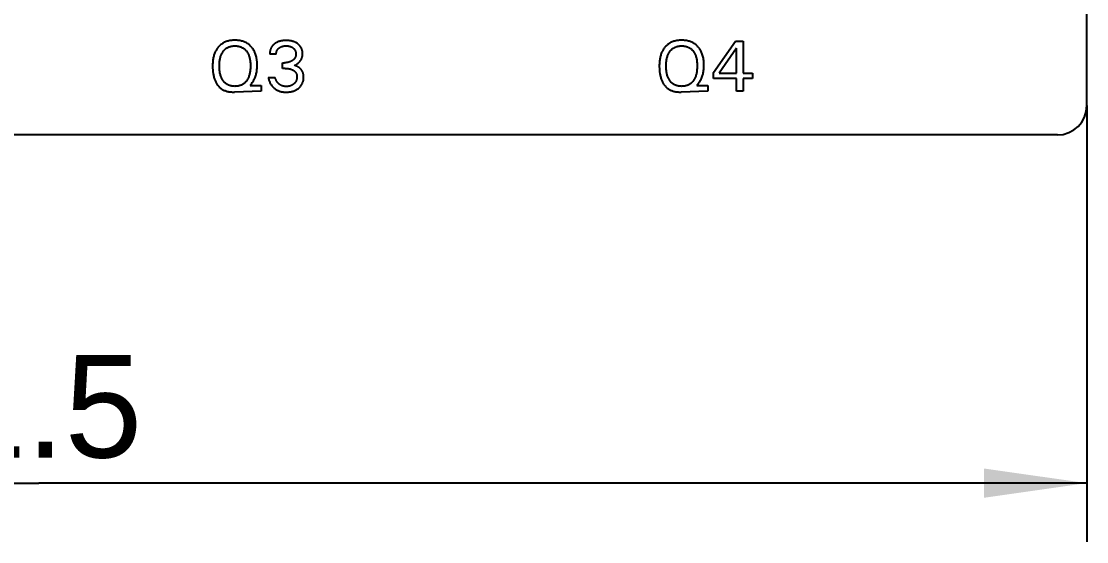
# Model space of a CAD drawing. Extents: x 0 to 420, y 0 to 297.
# Drawn here: x 168.22 to 204.56, y 144.58 to 162.35 of the extents above; entities that cross this region are included whole.
import ezdxf
from ezdxf.enums import TextEntityAlignment as Align

# ---------------------------------------------------------------- set-up
doc = ezdxf.new("R2010")
doc.units = 0
doc.header["$LTSCALE"] = 23.1
doc.layers.add('10000_FRONT', color=7, linetype='CONTINUOUS')
doc.layers.add('10100_DIM_FRONT', color=7, linetype='CONTINUOUS')
doc.dimstyles.get("Standard").update_dxf_attribs({"dimtxt": 2.5, "dimasz": 2.5, "dimexe": 1.25, "dimexo": 0.625, "dimtad": 1, "dimcen": 2.5, "dimazin": 3, "dimtfac": 1, "dimtmove": 0, "dimatfit": 3})

# ---------------------------------------------------------------- blocks, each defined once
blk = doc.blocks.new('*D1')
at = {"layer": '10100_DIM_FRONT', "color": 7, "linetype": 'CONTINUOUS'}
for p, q in [((133.06, 159.468), (133.06, 144.578)), ((204.56, 159.468), (204.56, 144.578)), ((133.06, 146.578), (168.81, 146.578)), ((204.56, 146.578), (168.81, 146.578))]:
    blk.add_line(p, q, dxfattribs=at)
for points in [[(136.56, 147.078), (133.06, 146.578), (136.56, 146.078)], [(201.06, 146.078), (204.56, 146.578), (201.06, 147.078)]]:
    blk.add_solid(points, dxfattribs=at)
blk.add_text('71.5', height=3.5, dxfattribs=at).set_placement((163.089, 147.453), (172.339, 147.453), align=Align.FIT)

msp = doc.modelspace()

# ---------------------------------------------------------------- linework, layer by layer
at = {"layer": '10000_FRONT', "color": 7, "linetype": 'CONTINUOUS'}
for p, q in [((204.56, 159.468), (204.56, 247.468)), ((174.872, 161.379), (174.858, 161.355)), ((174.888, 161.403), (174.872, 161.379)), ((174.904, 161.427), (174.888, 161.403)), ((174.921, 161.449), (174.904, 161.427)), ((174.94, 161.472), (174.921, 161.449)), ((174.96, 161.494), (174.94, 161.472)), ((174.981, 161.515), (174.96, 161.494)), ((175.003, 161.536), (174.981, 161.515)), ((175.025, 161.555), (175.003, 161.536)), ((175.049, 161.573), (175.025, 161.555)), ((175.074, 161.59), (175.049, 161.573)), ((175.1, 161.606), (175.074, 161.59)), ((175.126, 161.62), (175.1, 161.606)), ((175.153, 161.633), (175.126, 161.62)), ((175.135, 161.361), (175.149, 161.375)), ((175.149, 161.375), (175.163, 161.389)), ((175.181, 161.645), (175.153, 161.633)), ((175.163, 161.389), (175.178, 161.403)), ((175.178, 161.403), (175.194, 161.415)), ((175.209, 161.656), (175.181, 161.645)), ((175.194, 161.415), (175.209, 161.427)), ((175.238, 161.666), (175.209, 161.656)), ((175.209, 161.427), (175.226, 161.437)), ((175.226, 161.437), (175.242, 161.447)), ((175.267, 161.674), (175.238, 161.666)), ((175.242, 161.447), (175.26, 161.457)), ((175.26, 161.457), (175.277, 161.465)), ((175.3, 161.682), (175.267, 161.674)), ((175.277, 161.465), (175.295, 161.473)), ((175.295, 161.473), (175.313, 161.48)), ((175.333, 161.688), (175.3, 161.682)), ((175.313, 161.48), (175.332, 161.486)), ((175.332, 161.486), (175.352, 161.492)), ((175.367, 161.694), (175.333, 161.688)), ((175.352, 161.492), (175.373, 161.497)), ((175.4, 161.697), (175.367, 161.694)), ((175.373, 161.497), (175.394, 161.501)), ((175.394, 161.501), (175.416, 161.504)), ((175.434, 161.7), (175.4, 161.697)), ((175.416, 161.504), (175.437, 161.506)), ((175.468, 161.702), (175.434, 161.7)), ((175.437, 161.506), (175.459, 161.508)), ((175.459, 161.508), (175.48, 161.509)), ((175.502, 161.702), (175.468, 161.702)), ((175.48, 161.509), (175.502, 161.509)), ((175.535, 161.702), (175.502, 161.702)), ((175.502, 161.509), (175.523, 161.509)), ((175.523, 161.509), (175.545, 161.508)), ((175.568, 161.7), (175.535, 161.702)), ((175.545, 161.508), (175.566, 161.506)), ((175.566, 161.506), (175.588, 161.504)), ((175.602, 161.698), (175.568, 161.7)), ((175.588, 161.504), (175.609, 161.501)), ((175.635, 161.694), (175.602, 161.698)), ((175.609, 161.501), (175.63, 161.497)), ((175.63, 161.497), (175.651, 161.492)), ((175.668, 161.689), (175.635, 161.694)), ((175.651, 161.492), (175.672, 161.486)), ((175.701, 161.683), (175.668, 161.689)), ((175.672, 161.486), (175.691, 161.48)), ((175.691, 161.48), (175.709, 161.473)), ((175.733, 161.675), (175.701, 161.683)), ((175.709, 161.473), (175.727, 161.465)), ((175.727, 161.465), (175.744, 161.457)), ((175.762, 161.667), (175.733, 161.675)), ((175.744, 161.457), (175.762, 161.447)), ((175.791, 161.657), (175.762, 161.667)), ((175.762, 161.447), (175.778, 161.437)), ((175.778, 161.437), (175.795, 161.427)), ((175.819, 161.647), (175.791, 161.657)), ((175.795, 161.427), (175.811, 161.415)), ((175.811, 161.415), (175.826, 161.403)), ((175.846, 161.635), (175.819, 161.647)), ((175.826, 161.403), (175.841, 161.389)), ((175.841, 161.389), (175.855, 161.375)), ((175.874, 161.622), (175.846, 161.635)), ((175.855, 161.375), (175.869, 161.361)), ((175.9, 161.608), (175.874, 161.622)), ((175.926, 161.593), (175.9, 161.608)), ((175.95, 161.577), (175.926, 161.593)), ((175.974, 161.559), (175.95, 161.577)), ((175.997, 161.54), (175.974, 161.559)), ((176.018, 161.521), (175.997, 161.54)), ((176.039, 161.5), (176.018, 161.521)), ((176.06, 161.479), (176.039, 161.5)), ((176.079, 161.456), (176.06, 161.479)), ((176.099, 161.43), (176.079, 161.456)), ((176.118, 161.403), (176.099, 161.43)), ((176.136, 161.376), (176.118, 161.403)), ((176.152, 161.347), (176.136, 161.376)), ((176.708, 161.369), (176.705, 161.358)), ((176.712, 161.38), (176.708, 161.369)), ((176.715, 161.39), (176.712, 161.38)), ((176.719, 161.401), (176.715, 161.39)), ((176.723, 161.411), (176.719, 161.401)), ((176.727, 161.421), (176.723, 161.411)), ((176.732, 161.431), (176.727, 161.421)), ((176.737, 161.441), (176.732, 161.431)), ((176.742, 161.451), (176.737, 161.441)), ((176.747, 161.46), (176.742, 161.451)), ((176.753, 161.47), (176.747, 161.46)), ((176.759, 161.479), (176.753, 161.47)), ((176.765, 161.488), (176.759, 161.479)), ((176.772, 161.497), (176.765, 161.488)), ((176.778, 161.506), (176.772, 161.497)), ((176.786, 161.515), (176.778, 161.506)), ((176.793, 161.523), (176.786, 161.515)), ((176.801, 161.531), (176.793, 161.523)), ((176.808, 161.539), (176.801, 161.531)), ((176.816, 161.547), (176.808, 161.539)), ((176.825, 161.555), (176.816, 161.547)), ((176.833, 161.562), (176.825, 161.555)), ((176.842, 161.569), (176.833, 161.562)), ((176.85, 161.576), (176.842, 161.569)), ((176.859, 161.583), (176.85, 161.576)), ((176.87, 161.591), (176.859, 161.583)), ((176.881, 161.598), (176.87, 161.591)), ((176.892, 161.605), (176.881, 161.598)), ((176.903, 161.612), (176.892, 161.605)), ((176.915, 161.618), (176.903, 161.612)), ((176.926, 161.625), (176.915, 161.618)), ((176.938, 161.63), (176.926, 161.625)), ((176.95, 161.636), (176.938, 161.63)), ((176.944, 161.363), (176.95, 161.373)), ((176.969, 161.644), (176.95, 161.636)), ((176.95, 161.373), (176.956, 161.383)), ((176.956, 161.383), (176.962, 161.391)), ((176.962, 161.391), (176.969, 161.399)), ((176.99, 161.653), (176.969, 161.644)), ((176.969, 161.399), (176.975, 161.406)), ((176.975, 161.406), (176.983, 161.414)), ((176.983, 161.414), (176.99, 161.421)), ((177.012, 161.66), (176.99, 161.653)), ((176.99, 161.421), (176.998, 161.428)), ((176.998, 161.428), (177.006, 161.434)), ((177.006, 161.434), (177.014, 161.441)), ((177.033, 161.666), (177.012, 161.66)), ((177.014, 161.441), (177.024, 161.448)), ((177.024, 161.448), (177.035, 161.455)), ((177.055, 161.672), (177.033, 161.666)), ((177.035, 161.455), (177.046, 161.462)), ((177.046, 161.462), (177.057, 161.468)), ((177.077, 161.677), (177.055, 161.672)), ((177.057, 161.468), (177.069, 161.474)), ((177.069, 161.474), (177.081, 161.48)), ((177.099, 161.681), (177.077, 161.677)), ((177.081, 161.48), (177.093, 161.485)), ((177.093, 161.485), (177.106, 161.489)), ((177.124, 161.685), (177.099, 161.681)), ((177.106, 161.489), (177.119, 161.493)), ((177.119, 161.493), (177.132, 161.497)), ((177.149, 161.688), (177.124, 161.685)), ((177.132, 161.497), (177.145, 161.5)), ((177.145, 161.5), (177.159, 161.503)), ((177.174, 161.691), (177.149, 161.688)), ((177.159, 161.503), (177.173, 161.505)), ((177.173, 161.505), (177.188, 161.507)), ((177.199, 161.692), (177.174, 161.691)), ((177.188, 161.507), (177.203, 161.509)), ((177.225, 161.693), (177.199, 161.692)), ((177.203, 161.509), (177.218, 161.51)), ((177.218, 161.51), (177.233, 161.51)), ((177.25, 161.694), (177.225, 161.693)), ((177.233, 161.51), (177.247, 161.511)), ((177.247, 161.511), (177.263, 161.51)), ((177.274, 161.693), (177.25, 161.694)), ((177.263, 161.51), (177.278, 161.51)), ((177.298, 161.692), (177.274, 161.693)), ((177.278, 161.51), (177.293, 161.509)), ((177.293, 161.509), (177.308, 161.507)), ((177.323, 161.691), (177.298, 161.692)), ((177.308, 161.507), (177.323, 161.505)), ((177.347, 161.689), (177.323, 161.691)), ((177.323, 161.505), (177.338, 161.503)), ((177.338, 161.503), (177.351, 161.5)), ((177.371, 161.686), (177.347, 161.689)), ((177.351, 161.5), (177.365, 161.497)), ((177.365, 161.497), (177.378, 161.493)), ((177.395, 161.682), (177.371, 161.686)), ((177.378, 161.493), (177.391, 161.489)), ((177.391, 161.489), (177.404, 161.485)), ((177.417, 161.678), (177.395, 161.682)), ((177.404, 161.485), (177.417, 161.48)), ((177.439, 161.673), (177.417, 161.678)), ((177.417, 161.48), (177.428, 161.474)), ((177.428, 161.474), (177.44, 161.468)), ((177.46, 161.668), (177.439, 161.673)), ((177.44, 161.468), (177.451, 161.462)), ((177.451, 161.462), (177.462, 161.455)), ((177.482, 161.661), (177.46, 161.668)), ((177.462, 161.455), (177.473, 161.448)), ((177.473, 161.448), (177.484, 161.441)), ((177.503, 161.654), (177.482, 161.661)), ((177.484, 161.441), (177.491, 161.434)), ((177.491, 161.434), (177.499, 161.428)), ((177.499, 161.428), (177.507, 161.421)), ((177.523, 161.647), (177.503, 161.654)), ((177.507, 161.421), (177.514, 161.414)), ((177.514, 161.414), (177.521, 161.407)), ((177.521, 161.407), (177.527, 161.399)), ((177.543, 161.639), (177.523, 161.647)), ((177.527, 161.399), (177.534, 161.391)), ((177.534, 161.391), (177.54, 161.383)), ((177.54, 161.383), (177.545, 161.375)), ((177.562, 161.63), (177.543, 161.639)), ((177.545, 161.375), (177.55, 161.366)), ((177.58, 161.62), (177.562, 161.63)), ((177.599, 161.61), (177.58, 161.62)), ((177.617, 161.599), (177.599, 161.61)), ((177.634, 161.588), (177.617, 161.599)), ((177.648, 161.578), (177.634, 161.588)), ((177.661, 161.567), (177.648, 161.578)), ((177.674, 161.557), (177.661, 161.567)), ((177.687, 161.545), (177.674, 161.557)), ((177.699, 161.533), (177.687, 161.545)), ((177.711, 161.521), (177.699, 161.533)), ((177.722, 161.508), (177.711, 161.521)), ((177.732, 161.495), (177.722, 161.508)), ((177.743, 161.48), (177.732, 161.495)), ((177.753, 161.465), (177.743, 161.48)), ((177.763, 161.449), (177.753, 161.465)), ((177.771, 161.432), (177.763, 161.449)), ((177.779, 161.416), (177.771, 161.432)), ((177.786, 161.398), (177.779, 161.416)), ((177.792, 161.381), (177.786, 161.398)), ((177.796, 161.365), (177.792, 161.381)), ((190.112, 161.379), (190.098, 161.355)), ((190.128, 161.403), (190.112, 161.379)), ((190.144, 161.427), (190.128, 161.403)), ((190.161, 161.449), (190.144, 161.427)), ((190.18, 161.472), (190.161, 161.449)), ((190.2, 161.494), (190.18, 161.472)), ((190.221, 161.515), (190.2, 161.494)), ((190.243, 161.536), (190.221, 161.515)), ((190.265, 161.555), (190.243, 161.536)), ((190.289, 161.573), (190.265, 161.555)), ((190.314, 161.59), (190.289, 161.573)), ((190.34, 161.606), (190.314, 161.59)), ((190.366, 161.62), (190.34, 161.606)), ((190.393, 161.633), (190.366, 161.62)), ((190.375, 161.361), (190.389, 161.375)), ((190.389, 161.375), (190.403, 161.389)), ((190.421, 161.645), (190.393, 161.633)), ((190.403, 161.389), (190.418, 161.403)), ((190.418, 161.403), (190.434, 161.415)), ((190.449, 161.656), (190.421, 161.645)), ((190.434, 161.415), (190.449, 161.427)), ((190.478, 161.666), (190.449, 161.656)), ((190.449, 161.427), (190.466, 161.437)), ((190.466, 161.437), (190.482, 161.447)), ((190.507, 161.674), (190.478, 161.666)), ((190.482, 161.447), (190.5, 161.457)), ((190.5, 161.457), (190.517, 161.465)), ((190.54, 161.682), (190.507, 161.674)), ((190.517, 161.465), (190.535, 161.473)), ((190.535, 161.473), (190.553, 161.48)), ((190.573, 161.688), (190.54, 161.682)), ((190.553, 161.48), (190.572, 161.486)), ((190.572, 161.486), (190.592, 161.492)), ((190.607, 161.694), (190.573, 161.688)), ((190.592, 161.492), (190.613, 161.497)), ((190.64, 161.697), (190.607, 161.694)), ((190.613, 161.497), (190.634, 161.501)), ((190.634, 161.501), (190.656, 161.504)), ((190.674, 161.7), (190.64, 161.697)), ((190.656, 161.504), (190.677, 161.506)), ((190.708, 161.702), (190.674, 161.7)), ((190.677, 161.506), (190.699, 161.508)), ((190.699, 161.508), (190.72, 161.509)), ((190.742, 161.702), (190.708, 161.702)), ((190.72, 161.509), (190.742, 161.509)), ((190.775, 161.702), (190.742, 161.702)), ((190.742, 161.509), (190.763, 161.509)), ((190.763, 161.509), (190.785, 161.508)), ((190.808, 161.7), (190.775, 161.702)), ((190.785, 161.508), (190.806, 161.506)), ((190.806, 161.506), (190.828, 161.504)), ((190.842, 161.698), (190.808, 161.7)), ((190.828, 161.504), (190.849, 161.501)), ((190.875, 161.694), (190.842, 161.698)), ((190.849, 161.501), (190.87, 161.497)), ((190.87, 161.497), (190.891, 161.492)), ((190.908, 161.689), (190.875, 161.694)), ((190.891, 161.492), (190.912, 161.486)), ((190.941, 161.683), (190.908, 161.689)), ((190.912, 161.486), (190.931, 161.48)), ((190.931, 161.48), (190.949, 161.473)), ((190.973, 161.675), (190.941, 161.683)), ((190.949, 161.473), (190.967, 161.465)), ((190.967, 161.465), (190.984, 161.457)), ((191.002, 161.667), (190.973, 161.675)), ((190.984, 161.457), (191.002, 161.447)), ((191.031, 161.657), (191.002, 161.667)), ((191.002, 161.447), (191.018, 161.437)), ((191.018, 161.437), (191.035, 161.427)), ((191.059, 161.647), (191.031, 161.657)), ((191.035, 161.427), (191.051, 161.415)), ((191.051, 161.415), (191.066, 161.403)), ((191.086, 161.635), (191.059, 161.647)), ((191.066, 161.403), (191.081, 161.389)), ((191.081, 161.389), (191.095, 161.375)), ((191.114, 161.622), (191.086, 161.635)), ((191.095, 161.375), (191.109, 161.361)), ((191.14, 161.608), (191.114, 161.622)), ((191.166, 161.593), (191.14, 161.608)), ((191.19, 161.577), (191.166, 161.593)), ((191.214, 161.559), (191.19, 161.577)), ((191.237, 161.54), (191.214, 161.559)), ((191.258, 161.521), (191.237, 161.54)), ((191.279, 161.5), (191.258, 161.521)), ((191.3, 161.479), (191.279, 161.5)), ((191.319, 161.456), (191.3, 161.479)), ((191.339, 161.43), (191.319, 161.456)), ((191.358, 161.403), (191.339, 161.43)), ((191.376, 161.376), (191.358, 161.403)), ((191.392, 161.347), (191.376, 161.376)), ((191.825, 160.599), (192.574, 161.668)), ((192.615, 161.426), (192.024, 160.579)), ((192.574, 161.668), (192.843, 161.668)), ((192.615, 160.579), (192.615, 161.426)), ((192.843, 161.668), (192.843, 160.579)), ((174.755, 161.037), (174.75, 161.003)), ((174.76, 161.072), (174.755, 161.037)), ((174.766, 161.102), (174.76, 161.072)), ((174.773, 161.132), (174.766, 161.102)), ((174.78, 161.162), (174.773, 161.132)), ((174.789, 161.192), (174.78, 161.162)), ((174.798, 161.221), (174.789, 161.192)), ((174.809, 161.25), (174.798, 161.221)), ((174.82, 161.278), (174.809, 161.25)), ((174.832, 161.304), (174.82, 161.278)), ((174.845, 161.33), (174.832, 161.304)), ((174.858, 161.355), (174.845, 161.33)), ((174.981, 160.979), (174.985, 161.009)), ((174.985, 161.009), (174.99, 161.036)), ((174.99, 161.036), (174.995, 161.062)), ((174.995, 161.062), (175.001, 161.089)), ((175.001, 161.089), (175.007, 161.115)), ((175.007, 161.115), (175.015, 161.141)), ((175.015, 161.141), (175.024, 161.166)), ((175.024, 161.166), (175.032, 161.189)), ((175.032, 161.189), (175.041, 161.212)), ((175.041, 161.212), (175.051, 161.234)), ((175.051, 161.234), (175.062, 161.255)), ((175.062, 161.255), (175.074, 161.277)), ((175.074, 161.277), (175.087, 161.297)), ((175.087, 161.297), (175.098, 161.314)), ((175.098, 161.314), (175.11, 161.33)), ((175.11, 161.33), (175.122, 161.346)), ((175.122, 161.346), (175.135, 161.361)), ((175.869, 161.361), (175.882, 161.346)), ((175.882, 161.346), (175.894, 161.33)), ((175.894, 161.33), (175.906, 161.314)), ((175.906, 161.314), (175.917, 161.297)), ((175.917, 161.297), (175.93, 161.277)), ((175.93, 161.277), (175.942, 161.255)), ((175.942, 161.255), (175.953, 161.234)), ((175.953, 161.234), (175.963, 161.212)), ((175.963, 161.212), (175.972, 161.189)), ((175.972, 161.189), (175.981, 161.166)), ((175.981, 161.166), (175.989, 161.141)), ((175.989, 161.141), (175.997, 161.115)), ((175.997, 161.115), (176.004, 161.089)), ((176.004, 161.089), (176.01, 161.062)), ((176.01, 161.062), (176.015, 161.036)), ((176.015, 161.036), (176.019, 161.009)), ((176.019, 161.009), (176.023, 160.979)), ((176.168, 161.318), (176.152, 161.347)), ((176.182, 161.288), (176.168, 161.318)), ((176.195, 161.255), (176.182, 161.288)), ((176.208, 161.222), (176.195, 161.255)), ((176.219, 161.188), (176.208, 161.222)), ((176.228, 161.154), (176.219, 161.188)), ((176.236, 161.119), (176.228, 161.154)), ((176.244, 161.084), (176.236, 161.119)), ((176.25, 161.045), (176.244, 161.084)), ((176.256, 161.005), (176.25, 161.045)), ((176.26, 160.965), (176.256, 161.005)), ((176.69, 161.25), (176.689, 161.238)), ((176.689, 161.238), (176.69, 161.226)), ((176.691, 161.274), (176.69, 161.262)), ((176.69, 161.262), (176.69, 161.25)), ((176.91, 161.226), (176.69, 161.226)), ((176.692, 161.286), (176.691, 161.274)), ((176.693, 161.298), (176.692, 161.286)), ((176.695, 161.31), (176.693, 161.298)), ((176.697, 161.322), (176.695, 161.31)), ((176.7, 161.334), (176.697, 161.322)), ((176.702, 161.346), (176.7, 161.334)), ((176.705, 161.358), (176.702, 161.346)), ((176.91, 161.238), (176.911, 161.251)), ((176.91, 161.226), (176.91, 161.238)), ((176.911, 161.251), (176.912, 161.263)), ((176.912, 161.263), (176.913, 161.275)), ((176.913, 161.275), (176.916, 161.287)), ((176.916, 161.287), (176.918, 161.299)), ((176.918, 161.299), (176.922, 161.311)), ((176.922, 161.311), (176.925, 161.322)), ((176.925, 161.322), (176.929, 161.333)), ((176.929, 161.333), (176.934, 161.343)), ((176.934, 161.343), (176.938, 161.353)), ((176.938, 161.353), (176.944, 161.363)), ((177.464, 161.009), (177.456, 161.003)), ((177.471, 161.014), (177.464, 161.009)), ((177.479, 161.02), (177.471, 161.014)), ((177.487, 161.025), (177.479, 161.02)), ((177.494, 161.031), (177.487, 161.025)), ((177.501, 161.038), (177.494, 161.031)), ((177.508, 161.044), (177.501, 161.038)), ((177.515, 161.051), (177.508, 161.044)), ((177.521, 161.058), (177.515, 161.051)), ((177.527, 161.065), (177.521, 161.058)), ((177.533, 161.071), (177.527, 161.065)), ((177.538, 161.078), (177.533, 161.071)), ((177.543, 161.085), (177.538, 161.078)), ((177.548, 161.092), (177.543, 161.085)), ((177.552, 161.1), (177.548, 161.092)), ((177.55, 161.366), (177.555, 161.357)), ((177.556, 161.107), (177.552, 161.1)), ((177.555, 161.357), (177.56, 161.348)), ((177.56, 161.115), (177.556, 161.107)), ((177.56, 161.348), (177.564, 161.339)), ((177.564, 161.122), (177.56, 161.115)), ((177.564, 161.339), (177.567, 161.33)), ((177.567, 161.13), (177.564, 161.122)), ((177.567, 161.33), (177.571, 161.32)), ((177.57, 161.138), (177.567, 161.13)), ((177.573, 161.147), (177.57, 161.138)), ((177.571, 161.32), (177.573, 161.311)), ((177.573, 161.311), (177.577, 161.298)), ((177.576, 161.155), (177.573, 161.147)), ((177.578, 161.163), (177.576, 161.155)), ((177.577, 161.298), (177.579, 161.286)), ((177.58, 161.172), (177.578, 161.163)), ((177.579, 161.286), (177.581, 161.274)), ((177.581, 161.18), (177.58, 161.172)), ((177.581, 161.274), (177.583, 161.261)), ((177.582, 161.189), (177.581, 161.18)), ((177.583, 161.198), (177.582, 161.189)), ((177.583, 161.261), (177.584, 161.249)), ((177.584, 161.206), (177.583, 161.198)), ((177.584, 161.249), (177.585, 161.236)), ((177.585, 161.224), (177.584, 161.215)), ((177.584, 161.215), (177.584, 161.206)), ((177.585, 161.236), (177.585, 161.224)), ((177.732, 160.991), (177.742, 161.006)), ((177.742, 161.006), (177.752, 161.021)), ((177.752, 161.021), (177.76, 161.036)), ((177.76, 161.036), (177.769, 161.052)), ((177.769, 161.052), (177.776, 161.068)), ((177.776, 161.068), (177.783, 161.084)), ((177.783, 161.084), (177.789, 161.1)), ((177.789, 161.1), (177.794, 161.117)), ((177.794, 161.117), (177.799, 161.135)), ((177.8, 161.348), (177.796, 161.365)), ((177.799, 161.135), (177.803, 161.153)), ((177.804, 161.331), (177.8, 161.348)), ((177.803, 161.153), (177.806, 161.171)), ((177.807, 161.314), (177.804, 161.331)), ((177.806, 161.171), (177.808, 161.19)), ((177.809, 161.297), (177.807, 161.314)), ((177.808, 161.19), (177.81, 161.208)), ((177.81, 161.28), (177.809, 161.297)), ((177.811, 161.263), (177.81, 161.28)), ((177.81, 161.208), (177.811, 161.227)), ((177.811, 161.246), (177.811, 161.263)), ((177.811, 161.227), (177.811, 161.246)), ((189.995, 161.037), (189.99, 161.003)), ((190, 161.072), (189.995, 161.037)), ((190.006, 161.102), (190, 161.072)), ((190.013, 161.132), (190.006, 161.102)), ((190.02, 161.162), (190.013, 161.132)), ((190.029, 161.192), (190.02, 161.162)), ((190.038, 161.221), (190.029, 161.192)), ((190.049, 161.25), (190.038, 161.221)), ((190.06, 161.278), (190.049, 161.25)), ((190.072, 161.304), (190.06, 161.278)), ((190.085, 161.33), (190.072, 161.304)), ((190.098, 161.355), (190.085, 161.33)), ((190.221, 160.979), (190.225, 161.009)), ((190.225, 161.009), (190.23, 161.036)), ((190.23, 161.036), (190.235, 161.062)), ((190.235, 161.062), (190.241, 161.089)), ((190.241, 161.089), (190.247, 161.115)), ((190.247, 161.115), (190.255, 161.141)), ((190.255, 161.141), (190.264, 161.166)), ((190.264, 161.166), (190.272, 161.189)), ((190.272, 161.189), (190.281, 161.212)), ((190.281, 161.212), (190.291, 161.234)), ((190.291, 161.234), (190.302, 161.255)), ((190.302, 161.255), (190.314, 161.277)), ((190.314, 161.277), (190.327, 161.297)), ((190.327, 161.297), (190.338, 161.314)), ((190.338, 161.314), (190.35, 161.33)), ((190.35, 161.33), (190.362, 161.346)), ((190.362, 161.346), (190.375, 161.361)), ((191.109, 161.361), (191.122, 161.346)), ((191.122, 161.346), (191.134, 161.33)), ((191.134, 161.33), (191.146, 161.314)), ((191.146, 161.314), (191.157, 161.297)), ((191.157, 161.297), (191.17, 161.277)), ((191.17, 161.277), (191.182, 161.255)), ((191.182, 161.255), (191.193, 161.234)), ((191.193, 161.234), (191.203, 161.212)), ((191.203, 161.212), (191.212, 161.189)), ((191.212, 161.189), (191.221, 161.166)), ((191.221, 161.166), (191.229, 161.141)), ((191.229, 161.141), (191.237, 161.115)), ((191.237, 161.115), (191.244, 161.089)), ((191.244, 161.089), (191.25, 161.062)), ((191.25, 161.062), (191.255, 161.036)), ((191.255, 161.036), (191.259, 161.009)), ((191.259, 161.009), (191.263, 160.979)), ((191.408, 161.318), (191.392, 161.347)), ((191.422, 161.288), (191.408, 161.318)), ((191.435, 161.255), (191.422, 161.288)), ((191.448, 161.222), (191.435, 161.255)), ((191.459, 161.188), (191.448, 161.222)), ((191.468, 161.154), (191.459, 161.188)), ((191.476, 161.119), (191.468, 161.154)), ((191.484, 161.084), (191.476, 161.119)), ((191.49, 161.045), (191.484, 161.084)), ((191.496, 161.005), (191.49, 161.045)), ((191.5, 160.965), (191.496, 161.005)), ((174.741, 160.864), (174.74, 160.829)), ((174.74, 160.829), (174.74, 160.788)), ((174.74, 160.788), (174.742, 160.746)), ((174.742, 160.898), (174.741, 160.864)), ((174.744, 160.933), (174.742, 160.898)), ((174.742, 160.746), (174.744, 160.705)), ((174.746, 160.968), (174.744, 160.933)), ((174.744, 160.705), (174.747, 160.664)), ((174.75, 161.003), (174.746, 160.968)), ((174.747, 160.664), (174.751, 160.623)), ((174.973, 160.857), (174.974, 160.887)), ((174.973, 160.826), (174.973, 160.857)), ((174.973, 160.795), (174.973, 160.826)), ((174.974, 160.764), (174.973, 160.795)), ((174.974, 160.887), (174.976, 160.918)), ((174.976, 160.733), (174.974, 160.764)), ((174.976, 160.918), (174.978, 160.948)), ((174.978, 160.702), (174.976, 160.733)), ((174.978, 160.948), (174.981, 160.979)), ((174.981, 160.671), (174.978, 160.702)), ((174.985, 160.64), (174.981, 160.671)), ((176.023, 160.671), (176.019, 160.64)), ((176.023, 160.979), (176.026, 160.948)), ((176.026, 160.702), (176.023, 160.671)), ((176.026, 160.948), (176.029, 160.918)), ((176.029, 160.733), (176.026, 160.702)), ((176.029, 160.918), (176.03, 160.887)), ((176.03, 160.764), (176.029, 160.733)), ((176.03, 160.887), (176.031, 160.857)), ((176.031, 160.795), (176.03, 160.764)), ((176.031, 160.857), (176.032, 160.826)), ((176.032, 160.826), (176.031, 160.795)), ((176.246, 160.627), (176.252, 160.663)), ((176.252, 160.663), (176.256, 160.7)), ((176.256, 160.7), (176.26, 160.736)), ((176.262, 160.926), (176.26, 160.965)), ((176.26, 160.736), (176.262, 160.772)), ((176.264, 160.886), (176.262, 160.926)), ((176.262, 160.772), (176.264, 160.809)), ((176.264, 160.846), (176.264, 160.886)), ((176.264, 160.809), (176.264, 160.846)), ((177.123, 160.742), (177.123, 160.932)), ((177.123, 160.932), (177.199, 160.932)), ((177.216, 160.742), (177.123, 160.742)), ((177.213, 160.932), (177.199, 160.932)), ((177.226, 160.933), (177.213, 160.932)), ((177.216, 160.742), (177.233, 160.742)), ((177.239, 160.934), (177.226, 160.933)), ((177.233, 160.742), (177.25, 160.741)), ((177.253, 160.935), (177.239, 160.934)), ((177.25, 160.741), (177.266, 160.74)), ((177.266, 160.936), (177.253, 160.935)), ((177.279, 160.938), (177.266, 160.936)), ((177.266, 160.74), (177.283, 160.739)), ((177.292, 160.94), (177.279, 160.938)), ((177.283, 160.739), (177.3, 160.737)), ((177.305, 160.943), (177.292, 160.94)), ((177.3, 160.737), (177.317, 160.735)), ((177.317, 160.945), (177.305, 160.943)), ((177.33, 160.948), (177.317, 160.945)), ((177.317, 160.735), (177.332, 160.733)), ((177.342, 160.952), (177.33, 160.948)), ((177.332, 160.733), (177.347, 160.73)), ((177.354, 160.955), (177.342, 160.952)), ((177.347, 160.73), (177.362, 160.727)), ((177.366, 160.959), (177.354, 160.955)), ((177.362, 160.727), (177.377, 160.724)), ((177.378, 160.964), (177.366, 160.959)), ((177.377, 160.724), (177.391, 160.72)), ((177.39, 160.969), (177.378, 160.964)), ((177.401, 160.974), (177.39, 160.969)), ((177.391, 160.72), (177.406, 160.715)), ((177.412, 160.979), (177.401, 160.974)), ((177.406, 160.715), (177.42, 160.711)), ((177.423, 160.984), (177.412, 160.979)), ((177.42, 160.711), (177.433, 160.706)), ((177.434, 160.99), (177.423, 160.984)), ((177.433, 160.706), (177.446, 160.7)), ((177.445, 160.997), (177.434, 160.99)), ((177.456, 161.003), (177.445, 160.997)), ((177.446, 160.7), (177.459, 160.695)), ((177.459, 160.695), (177.472, 160.688)), ((177.472, 160.688), (177.485, 160.682)), ((177.485, 160.682), (177.494, 160.676)), ((177.494, 160.676), (177.503, 160.671)), ((177.503, 160.671), (177.512, 160.665)), ((177.512, 160.665), (177.52, 160.659)), ((177.52, 160.659), (177.529, 160.653)), ((177.529, 160.653), (177.537, 160.646)), ((177.532, 160.838), (177.547, 160.845)), ((177.542, 160.836), (177.532, 160.838)), ((177.537, 160.646), (177.545, 160.639)), ((177.552, 160.834), (177.542, 160.836)), ((177.547, 160.845), (177.561, 160.852)), ((177.563, 160.831), (177.552, 160.834)), ((177.561, 160.852), (177.575, 160.859)), ((177.573, 160.828), (177.563, 160.831)), ((177.583, 160.824), (177.573, 160.828)), ((177.575, 160.859), (177.59, 160.867)), ((177.593, 160.821), (177.583, 160.824)), ((177.59, 160.867), (177.603, 160.876)), ((177.604, 160.817), (177.593, 160.821)), ((177.603, 160.876), (177.617, 160.884)), ((177.614, 160.812), (177.604, 160.817)), ((177.623, 160.808), (177.614, 160.812)), ((177.617, 160.884), (177.63, 160.893)), ((177.633, 160.803), (177.623, 160.808)), ((177.63, 160.893), (177.643, 160.903)), ((177.643, 160.798), (177.633, 160.803)), ((177.643, 160.903), (177.656, 160.913)), ((177.653, 160.793), (177.643, 160.798)), ((177.662, 160.787), (177.653, 160.793)), ((177.656, 160.913), (177.67, 160.925)), ((177.671, 160.781), (177.662, 160.787)), ((177.67, 160.925), (177.683, 160.937)), ((177.681, 160.775), (177.671, 160.781)), ((177.69, 160.769), (177.681, 160.775)), ((177.683, 160.937), (177.696, 160.95)), ((177.698, 160.763), (177.69, 160.769)), ((177.696, 160.95), (177.709, 160.963)), ((177.707, 160.756), (177.698, 160.763)), ((177.715, 160.749), (177.707, 160.756)), ((177.709, 160.963), (177.72, 160.977)), ((177.723, 160.743), (177.715, 160.749)), ((177.72, 160.977), (177.732, 160.991)), ((177.73, 160.736), (177.723, 160.743)), ((177.737, 160.729), (177.73, 160.736)), ((177.744, 160.722), (177.737, 160.729)), ((177.751, 160.715), (177.744, 160.722)), ((177.758, 160.707), (177.751, 160.715)), ((177.765, 160.7), (177.758, 160.707)), ((177.771, 160.692), (177.765, 160.7)), ((177.777, 160.684), (177.771, 160.692)), ((177.783, 160.676), (177.777, 160.684)), ((177.788, 160.667), (177.783, 160.676)), ((177.794, 160.659), (177.788, 160.667)), ((177.799, 160.651), (177.794, 160.659)), ((177.803, 160.642), (177.799, 160.651)), ((177.808, 160.633), (177.803, 160.642)), ((189.981, 160.864), (189.98, 160.829)), ((189.98, 160.829), (189.98, 160.788)), ((189.98, 160.788), (189.982, 160.746)), ((189.982, 160.898), (189.981, 160.864)), ((189.984, 160.933), (189.982, 160.898)), ((189.982, 160.746), (189.984, 160.705)), ((189.986, 160.968), (189.984, 160.933)), ((189.984, 160.705), (189.987, 160.664)), ((189.99, 161.003), (189.986, 160.968)), ((189.987, 160.664), (189.991, 160.623)), ((190.213, 160.857), (190.214, 160.887)), ((190.213, 160.826), (190.213, 160.857)), ((190.213, 160.795), (190.213, 160.826)), ((190.214, 160.764), (190.213, 160.795)), ((190.214, 160.887), (190.216, 160.918)), ((190.216, 160.733), (190.214, 160.764)), ((190.216, 160.918), (190.218, 160.948)), ((190.218, 160.702), (190.216, 160.733)), ((190.218, 160.948), (190.221, 160.979)), ((190.221, 160.671), (190.218, 160.702)), ((190.225, 160.64), (190.221, 160.671)), ((191.263, 160.671), (191.259, 160.64)), ((191.263, 160.979), (191.266, 160.948)), ((191.266, 160.702), (191.263, 160.671)), ((191.266, 160.948), (191.269, 160.918)), ((191.269, 160.733), (191.266, 160.702)), ((191.269, 160.918), (191.27, 160.887)), ((191.27, 160.764), (191.269, 160.733)), ((191.27, 160.887), (191.271, 160.857)), ((191.271, 160.795), (191.27, 160.764)), ((191.271, 160.857), (191.272, 160.826)), ((191.272, 160.826), (191.271, 160.795)), ((191.486, 160.627), (191.492, 160.663)), ((191.492, 160.663), (191.496, 160.7)), ((191.496, 160.7), (191.5, 160.736)), ((191.502, 160.926), (191.5, 160.965)), ((191.5, 160.736), (191.502, 160.772)), ((191.504, 160.886), (191.502, 160.926)), ((191.502, 160.772), (191.504, 160.809)), ((191.504, 160.846), (191.504, 160.886)), ((191.504, 160.809), (191.504, 160.846)), ((174.751, 160.623), (174.757, 160.583)), ((174.757, 160.583), (174.761, 160.552)), ((174.761, 160.552), (174.767, 160.522)), ((174.767, 160.522), (174.773, 160.492)), ((174.773, 160.492), (174.78, 160.463)), ((174.78, 160.463), (174.788, 160.433)), ((174.788, 160.433), (174.796, 160.404)), ((174.796, 160.404), (174.806, 160.375)), ((174.806, 160.375), (174.815, 160.349)), ((174.815, 160.349), (174.825, 160.324)), ((174.825, 160.324), (174.836, 160.299)), ((174.836, 160.299), (174.848, 160.275)), ((174.989, 160.613), (174.985, 160.64)), ((174.994, 160.586), (174.989, 160.613)), ((175, 160.559), (174.994, 160.586)), ((175.007, 160.533), (175, 160.559)), ((175.014, 160.506), (175.007, 160.533)), ((175.022, 160.48), (175.014, 160.506)), ((175.031, 160.457), (175.022, 160.48)), ((175.04, 160.434), (175.031, 160.457)), ((175.05, 160.412), (175.04, 160.434)), ((175.061, 160.39), (175.05, 160.412)), ((175.072, 160.368), (175.061, 160.39)), ((175.085, 160.347), (175.072, 160.368)), ((175.088, 160.341), (175.085, 160.347)), ((175.099, 160.325), (175.088, 160.341)), ((175.11, 160.309), (175.099, 160.325)), ((175.122, 160.294), (175.11, 160.309)), ((175.135, 160.279), (175.122, 160.294)), ((175.148, 160.264), (175.135, 160.279)), ((175.871, 160.281), (175.858, 160.266)), ((175.884, 160.297), (175.871, 160.281)), ((175.897, 160.313), (175.884, 160.297)), ((175.909, 160.33), (175.897, 160.313)), ((175.92, 160.347), (175.909, 160.33)), ((175.932, 160.368), (175.92, 160.347)), ((175.944, 160.389), (175.932, 160.368)), ((175.955, 160.412), (175.944, 160.389)), ((175.965, 160.434), (175.955, 160.412)), ((175.974, 160.457), (175.965, 160.434)), ((175.982, 160.48), (175.974, 160.457)), ((175.99, 160.506), (175.982, 160.48)), ((175.998, 160.532), (175.99, 160.506)), ((176.004, 160.559), (175.998, 160.532)), ((176.01, 160.586), (176.004, 160.559)), ((176.015, 160.613), (176.01, 160.586)), ((176.019, 160.64), (176.015, 160.613)), ((176.097, 160.258), (176.115, 160.285)), ((176.115, 160.285), (176.132, 160.313)), ((176.132, 160.313), (176.148, 160.341)), ((176.148, 160.341), (176.163, 160.37)), ((176.163, 160.37), (176.177, 160.4)), ((176.177, 160.4), (176.19, 160.431)), ((176.19, 160.431), (176.202, 160.463)), ((176.202, 160.463), (176.213, 160.494)), ((176.213, 160.494), (176.223, 160.526)), ((176.223, 160.526), (176.231, 160.559)), ((176.231, 160.559), (176.239, 160.591)), ((176.239, 160.591), (176.246, 160.627)), ((176.641, 160.432), (176.645, 160.408)), ((176.641, 160.432), (176.874, 160.432)), ((176.645, 160.408), (176.65, 160.384)), ((176.65, 160.384), (176.656, 160.359)), ((176.656, 160.359), (176.663, 160.336)), ((176.663, 160.336), (176.671, 160.312)), ((176.671, 160.312), (176.68, 160.289)), ((176.68, 160.289), (176.689, 160.267)), ((176.877, 160.42), (176.874, 160.432)), ((176.881, 160.407), (176.877, 160.42)), ((176.885, 160.394), (176.881, 160.407)), ((176.889, 160.382), (176.885, 160.394)), ((176.894, 160.369), (176.889, 160.382)), ((176.899, 160.357), (176.894, 160.369)), ((176.905, 160.345), (176.899, 160.357)), ((176.909, 160.335), (176.905, 160.345)), ((176.914, 160.325), (176.909, 160.335)), ((176.919, 160.316), (176.914, 160.325)), ((176.924, 160.307), (176.919, 160.316)), ((176.93, 160.297), (176.924, 160.307)), ((176.936, 160.288), (176.93, 160.297)), ((176.942, 160.279), (176.936, 160.288)), ((176.948, 160.271), (176.942, 160.279)), ((177.545, 160.639), (177.552, 160.632)), ((177.552, 160.632), (177.56, 160.624)), ((177.56, 160.624), (177.567, 160.616)), ((177.567, 160.616), (177.574, 160.607)), ((177.577, 160.286), (177.571, 160.276)), ((177.574, 160.607), (177.58, 160.598)), ((177.583, 160.296), (177.577, 160.286)), ((177.58, 160.598), (177.586, 160.589)), ((177.588, 160.306), (177.583, 160.296)), ((177.586, 160.589), (177.591, 160.58)), ((177.593, 160.317), (177.588, 160.306)), ((177.591, 160.58), (177.596, 160.57)), ((177.597, 160.328), (177.593, 160.317)), ((177.596, 160.57), (177.601, 160.56)), ((177.601, 160.338), (177.597, 160.328)), ((177.601, 160.56), (177.605, 160.55)), ((177.604, 160.349), (177.601, 160.338)), ((177.608, 160.36), (177.604, 160.349)), ((177.605, 160.55), (177.608, 160.54)), ((177.608, 160.54), (177.611, 160.531)), ((177.611, 160.372), (177.608, 160.36)), ((177.611, 160.531), (177.613, 160.521)), ((177.613, 160.385), (177.611, 160.372)), ((177.613, 160.521), (177.615, 160.511)), ((177.615, 160.397), (177.613, 160.385)), ((177.615, 160.511), (177.617, 160.501)), ((177.617, 160.41), (177.615, 160.397)), ((177.617, 160.501), (177.618, 160.491)), ((177.618, 160.422), (177.617, 160.41)), ((177.618, 160.491), (177.619, 160.48)), ((177.619, 160.435), (177.618, 160.422)), ((177.619, 160.48), (177.619, 160.47)), ((177.619, 160.47), (177.62, 160.46)), ((177.62, 160.447), (177.619, 160.435)), ((177.62, 160.46), (177.62, 160.447)), ((177.812, 160.624), (177.808, 160.633)), ((177.816, 160.615), (177.812, 160.624)), ((177.82, 160.605), (177.816, 160.615)), ((177.824, 160.596), (177.82, 160.605)), ((177.821, 160.268), (177.827, 160.287)), ((177.827, 160.586), (177.824, 160.596)), ((177.83, 160.576), (177.827, 160.586)), ((177.827, 160.287), (177.833, 160.309)), ((177.833, 160.566), (177.83, 160.576)), ((177.835, 160.556), (177.833, 160.566)), ((177.833, 160.309), (177.838, 160.331)), ((177.837, 160.546), (177.835, 160.556)), ((177.839, 160.536), (177.837, 160.546)), ((177.838, 160.331), (177.841, 160.353)), ((177.842, 160.518), (177.839, 160.536)), ((177.841, 160.353), (177.844, 160.375)), ((177.844, 160.499), (177.842, 160.518)), ((177.846, 160.48), (177.844, 160.499)), ((177.844, 160.375), (177.846, 160.398)), ((177.847, 160.462), (177.846, 160.48)), ((177.846, 160.398), (177.847, 160.42)), ((177.847, 160.443), (177.847, 160.462)), ((177.847, 160.42), (177.847, 160.443)), ((189.991, 160.623), (189.997, 160.583)), ((189.997, 160.583), (190.001, 160.552)), ((190.001, 160.552), (190.007, 160.522)), ((190.007, 160.522), (190.013, 160.492)), ((190.013, 160.492), (190.02, 160.463)), ((190.02, 160.463), (190.028, 160.433)), ((190.028, 160.433), (190.036, 160.404)), ((190.036, 160.404), (190.046, 160.375)), ((190.046, 160.375), (190.055, 160.349)), ((190.055, 160.349), (190.065, 160.324)), ((190.065, 160.324), (190.076, 160.299)), ((190.076, 160.299), (190.088, 160.275)), ((190.229, 160.613), (190.225, 160.64)), ((190.234, 160.586), (190.229, 160.613)), ((190.24, 160.559), (190.234, 160.586)), ((190.247, 160.533), (190.24, 160.559)), ((190.254, 160.506), (190.247, 160.533)), ((190.262, 160.48), (190.254, 160.506)), ((190.271, 160.457), (190.262, 160.48)), ((190.28, 160.434), (190.271, 160.457)), ((190.29, 160.412), (190.28, 160.434)), ((190.301, 160.39), (190.29, 160.412)), ((190.312, 160.368), (190.301, 160.39)), ((190.325, 160.347), (190.312, 160.368)), ((190.328, 160.341), (190.325, 160.347)), ((190.339, 160.325), (190.328, 160.341)), ((190.35, 160.309), (190.339, 160.325)), ((190.362, 160.294), (190.35, 160.309)), ((190.375, 160.279), (190.362, 160.294)), ((190.388, 160.264), (190.375, 160.279)), ((191.111, 160.281), (191.098, 160.266)), ((191.124, 160.297), (191.111, 160.281)), ((191.137, 160.313), (191.124, 160.297)), ((191.149, 160.33), (191.137, 160.313)), ((191.16, 160.347), (191.149, 160.33)), ((191.172, 160.368), (191.16, 160.347)), ((191.184, 160.389), (191.172, 160.368)), ((191.195, 160.412), (191.184, 160.389)), ((191.205, 160.434), (191.195, 160.412)), ((191.214, 160.457), (191.205, 160.434)), ((191.222, 160.48), (191.214, 160.457)), ((191.23, 160.506), (191.222, 160.48)), ((191.238, 160.532), (191.23, 160.506)), ((191.244, 160.559), (191.238, 160.532)), ((191.25, 160.586), (191.244, 160.559)), ((191.255, 160.613), (191.25, 160.586)), ((191.259, 160.64), (191.255, 160.613)), ((191.337, 160.258), (191.355, 160.285)), ((191.355, 160.285), (191.372, 160.313)), ((191.372, 160.313), (191.388, 160.341)), ((191.388, 160.341), (191.403, 160.37)), ((191.403, 160.37), (191.417, 160.4)), ((191.417, 160.4), (191.43, 160.431)), ((191.43, 160.431), (191.442, 160.463)), ((191.442, 160.463), (191.453, 160.494)), ((191.453, 160.494), (191.463, 160.526)), ((191.463, 160.526), (191.471, 160.559)), ((191.471, 160.559), (191.479, 160.591)), ((191.479, 160.591), (191.486, 160.627)), ((191.825, 160.394), (191.825, 160.599)), ((192.615, 160.394), (191.825, 160.394)), ((192.024, 160.579), (192.615, 160.579)), ((192.615, 159.968), (192.615, 160.394)), ((192.843, 160.579), (193.164, 160.579)), ((192.843, 160.394), (192.843, 159.968)), ((193.164, 160.394), (192.843, 160.394)), ((193.164, 160.579), (193.164, 160.394)), ((174.848, 160.275), (174.86, 160.251)), ((174.86, 160.251), (174.874, 160.227)), ((174.874, 160.227), (174.888, 160.205)), ((174.888, 160.205), (174.903, 160.183)), ((174.903, 160.183), (174.918, 160.162)), ((174.918, 160.162), (174.935, 160.142)), ((174.935, 160.142), (174.952, 160.123)), ((174.952, 160.123), (174.97, 160.104)), ((174.97, 160.104), (174.989, 160.087)), ((174.989, 160.087), (175.008, 160.07)), ((175.008, 160.07), (175.029, 160.054)), ((175.029, 160.054), (175.05, 160.039)), ((175.05, 160.039), (175.072, 160.025)), ((175.072, 160.025), (175.094, 160.012)), ((175.094, 160.012), (175.117, 160.001)), ((175.117, 160.001), (175.141, 159.99)), ((175.141, 159.99), (175.165, 159.98)), ((175.162, 160.251), (175.148, 160.264)), ((175.176, 160.237), (175.162, 160.251)), ((175.165, 159.98), (175.189, 159.971)), ((175.191, 160.225), (175.176, 160.237)), ((175.189, 159.971), (175.214, 159.964)), ((175.207, 160.213), (175.191, 160.225)), ((175.223, 160.202), (175.207, 160.213)), ((175.214, 159.964), (175.242, 159.956)), ((175.24, 160.192), (175.223, 160.202)), ((175.257, 160.182), (175.24, 160.192)), ((175.242, 159.956), (175.27, 159.95)), ((175.275, 160.173), (175.257, 160.182)), ((175.27, 159.95), (175.299, 159.945)), ((175.293, 160.165), (175.275, 160.173)), ((175.311, 160.158), (175.293, 160.165)), ((175.299, 159.945), (175.328, 159.94)), ((175.33, 160.152), (175.311, 160.158)), ((175.328, 159.94), (175.357, 159.937)), ((175.351, 160.146), (175.33, 160.152)), ((175.372, 160.141), (175.351, 160.146)), ((175.357, 159.937), (175.386, 159.935)), ((175.393, 160.136), (175.372, 160.141)), ((175.386, 159.935), (175.415, 159.934)), ((175.415, 160.133), (175.393, 160.136)), ((175.436, 160.131), (175.415, 160.133)), ((175.415, 159.934), (175.444, 159.933)), ((175.458, 160.129), (175.436, 160.131)), ((175.444, 159.933), (175.466, 159.934)), ((175.48, 160.128), (175.458, 160.129)), ((175.466, 159.934), (175.485, 159.934)), ((175.502, 160.127), (175.48, 160.128)), ((176.394, 159.968), (175.485, 159.934)), ((175.523, 160.128), (175.502, 160.127)), ((175.545, 160.129), (175.523, 160.128)), ((175.567, 160.131), (175.545, 160.129)), ((175.589, 160.133), (175.567, 160.131)), ((175.61, 160.136), (175.589, 160.133)), ((175.631, 160.141), (175.61, 160.136)), ((175.652, 160.146), (175.631, 160.141)), ((175.673, 160.152), (175.652, 160.146)), ((175.692, 160.158), (175.673, 160.152)), ((175.71, 160.165), (175.692, 160.158)), ((175.729, 160.173), (175.71, 160.165)), ((175.746, 160.182), (175.729, 160.173)), ((175.764, 160.192), (175.746, 160.182)), ((175.781, 160.202), (175.764, 160.192)), ((175.797, 160.213), (175.781, 160.202)), ((175.813, 160.225), (175.797, 160.213)), ((175.828, 160.238), (175.813, 160.225)), ((175.843, 160.252), (175.828, 160.238)), ((175.858, 160.266), (175.843, 160.252)), ((176.037, 160.182), (176.018, 160.161)), ((176.018, 160.161), (176.394, 160.161)), ((176.037, 160.182), (176.058, 160.206)), ((176.058, 160.206), (176.078, 160.232)), ((176.078, 160.232), (176.097, 160.258)), ((176.394, 160.161), (176.394, 159.968)), ((176.689, 160.267), (176.699, 160.246)), ((176.699, 160.246), (176.709, 160.225)), ((176.709, 160.225), (176.721, 160.205)), ((176.721, 160.205), (176.734, 160.186)), ((176.734, 160.186), (176.747, 160.166)), ((176.747, 160.166), (176.761, 160.148)), ((176.761, 160.148), (176.776, 160.13)), ((176.776, 160.13), (176.791, 160.113)), ((176.791, 160.113), (176.808, 160.096)), ((176.808, 160.096), (176.825, 160.081)), ((176.825, 160.081), (176.843, 160.065)), ((176.843, 160.065), (176.861, 160.051)), ((176.861, 160.051), (176.88, 160.037)), ((176.88, 160.037), (176.899, 160.024)), ((176.899, 160.024), (176.919, 160.012)), ((176.919, 160.012), (176.94, 160.001)), ((176.94, 160.001), (176.96, 159.99)), ((176.956, 160.261), (176.948, 160.271)), ((176.963, 160.252), (176.956, 160.261)), ((176.96, 159.99), (176.982, 159.98)), ((176.971, 160.243), (176.963, 160.252)), ((176.979, 160.234), (176.971, 160.243)), ((176.988, 160.226), (176.979, 160.234)), ((176.982, 159.98), (177.004, 159.972)), ((176.996, 160.217), (176.988, 160.226)), ((177.005, 160.209), (176.996, 160.217)), ((177.004, 159.972), (177.026, 159.964)), ((177.013, 160.202), (177.005, 160.209)), ((177.022, 160.196), (177.013, 160.202)), ((177.031, 160.189), (177.022, 160.196)), ((177.026, 159.964), (177.049, 159.956)), ((177.039, 160.183), (177.031, 160.189)), ((177.048, 160.177), (177.039, 160.183)), ((177.058, 160.172), (177.048, 160.177)), ((177.049, 159.956), (177.071, 159.95)), ((177.067, 160.166), (177.058, 160.172)), ((177.076, 160.161), (177.067, 160.166)), ((177.071, 159.95), (177.094, 159.945)), ((177.086, 160.156), (177.076, 160.161)), ((177.096, 160.152), (177.086, 160.156)), ((177.094, 159.945), (177.119, 159.94)), ((177.106, 160.148), (177.096, 160.152)), ((177.116, 160.144), (177.106, 160.148)), ((177.126, 160.141), (177.116, 160.144)), ((177.119, 159.94), (177.144, 159.936)), ((177.136, 160.138), (177.126, 160.141)), ((177.146, 160.135), (177.136, 160.138)), ((177.144, 159.936), (177.169, 159.934)), ((177.157, 160.132), (177.146, 160.135)), ((177.168, 160.13), (177.157, 160.132)), ((177.179, 160.128), (177.168, 160.13)), ((177.169, 159.934), (177.194, 159.932)), ((177.19, 160.126), (177.179, 160.128)), ((177.201, 160.125), (177.19, 160.126)), ((177.194, 159.932), (177.219, 159.93)), ((177.212, 160.124), (177.201, 160.125)), ((177.224, 160.123), (177.212, 160.124)), ((177.219, 159.93), (177.244, 159.93)), ((177.235, 160.123), (177.224, 160.123)), ((177.246, 160.123), (177.235, 160.123)), ((177.244, 159.93), (177.271, 159.93)), ((177.261, 160.123), (177.246, 160.123)), ((177.276, 160.123), (177.261, 160.123)), ((177.271, 159.93), (177.298, 159.931)), ((177.29, 160.124), (177.276, 160.123)), ((177.305, 160.125), (177.29, 160.124)), ((177.298, 159.931), (177.325, 159.933)), ((177.319, 160.127), (177.305, 160.125)), ((177.334, 160.129), (177.319, 160.127)), ((177.325, 159.933), (177.353, 159.936)), ((177.348, 160.132), (177.334, 160.129)), ((177.361, 160.135), (177.348, 160.132)), ((177.353, 159.936), (177.38, 159.939)), ((177.374, 160.138), (177.361, 160.135)), ((177.387, 160.142), (177.374, 160.138)), ((177.38, 159.939), (177.406, 159.944)), ((177.4, 160.146), (177.387, 160.142)), ((177.412, 160.15), (177.4, 160.146)), ((177.406, 159.944), (177.43, 159.948)), ((177.425, 160.155), (177.412, 160.15)), ((177.437, 160.161), (177.425, 160.155)), ((177.43, 159.948), (177.454, 159.954)), ((177.448, 160.166), (177.437, 160.161)), ((177.459, 160.172), (177.448, 160.166)), ((177.454, 159.954), (177.478, 159.96)), ((177.47, 160.179), (177.459, 160.172)), ((177.481, 160.185), (177.47, 160.179)), ((177.478, 159.96), (177.501, 159.967)), ((177.491, 160.193), (177.481, 160.185)), ((177.501, 160.2), (177.491, 160.193)), ((177.511, 160.208), (177.501, 160.2)), ((177.501, 159.967), (177.525, 159.975)), ((177.52, 160.216), (177.511, 160.208)), ((177.528, 160.223), (177.52, 160.216)), ((177.525, 159.975), (177.547, 159.984)), ((177.536, 160.232), (177.528, 160.223)), ((177.544, 160.24), (177.536, 160.232)), ((177.551, 160.249), (177.544, 160.24)), ((177.547, 159.984), (177.568, 159.994)), ((177.558, 160.258), (177.551, 160.249)), ((177.565, 160.267), (177.558, 160.258)), ((177.571, 160.276), (177.565, 160.267)), ((177.568, 159.994), (177.589, 160.004)), ((177.589, 160.004), (177.609, 160.015)), ((177.609, 160.015), (177.629, 160.027)), ((177.629, 160.027), (177.648, 160.039)), ((177.648, 160.039), (177.667, 160.053)), ((177.667, 160.053), (177.683, 160.066)), ((177.683, 160.066), (177.699, 160.079)), ((177.699, 160.079), (177.714, 160.094)), ((177.714, 160.094), (177.728, 160.109)), ((177.728, 160.109), (177.742, 160.124)), ((177.742, 160.124), (177.755, 160.14)), ((177.755, 160.14), (177.767, 160.157)), ((177.767, 160.157), (177.778, 160.174)), ((177.778, 160.174), (177.789, 160.192)), ((177.789, 160.192), (177.798, 160.211)), ((177.798, 160.211), (177.807, 160.229)), ((177.807, 160.229), (177.814, 160.248)), ((177.814, 160.248), (177.821, 160.268)), ((190.088, 160.275), (190.1, 160.251)), ((190.1, 160.251), (190.114, 160.227)), ((190.114, 160.227), (190.128, 160.205)), ((190.128, 160.205), (190.143, 160.183)), ((190.143, 160.183), (190.158, 160.162)), ((190.158, 160.162), (190.175, 160.142)), ((190.175, 160.142), (190.192, 160.123)), ((190.192, 160.123), (190.21, 160.104)), ((190.21, 160.104), (190.229, 160.087)), ((190.229, 160.087), (190.248, 160.07)), ((190.248, 160.07), (190.269, 160.054)), ((190.269, 160.054), (190.29, 160.039)), ((190.29, 160.039), (190.312, 160.025)), ((190.312, 160.025), (190.334, 160.012)), ((190.334, 160.012), (190.357, 160.001)), ((190.357, 160.001), (190.381, 159.99)), ((190.381, 159.99), (190.405, 159.98)), ((190.402, 160.251), (190.388, 160.264)), ((190.416, 160.237), (190.402, 160.251)), ((190.405, 159.98), (190.429, 159.971)), ((190.431, 160.225), (190.416, 160.237)), ((190.429, 159.971), (190.454, 159.964)), ((190.447, 160.213), (190.431, 160.225)), ((190.463, 160.202), (190.447, 160.213)), ((190.454, 159.964), (190.482, 159.956)), ((190.48, 160.192), (190.463, 160.202)), ((190.497, 160.182), (190.48, 160.192)), ((190.482, 159.956), (190.51, 159.95)), ((190.515, 160.173), (190.497, 160.182)), ((190.51, 159.95), (190.539, 159.945)), ((190.533, 160.165), (190.515, 160.173)), ((190.551, 160.158), (190.533, 160.165)), ((190.539, 159.945), (190.568, 159.94)), ((190.57, 160.152), (190.551, 160.158)), ((190.568, 159.94), (190.597, 159.937)), ((190.591, 160.146), (190.57, 160.152)), ((190.612, 160.141), (190.591, 160.146)), ((190.597, 159.937), (190.626, 159.935)), ((190.633, 160.136), (190.612, 160.141)), ((190.626, 159.935), (190.655, 159.934)), ((190.655, 160.133), (190.633, 160.136)), ((190.676, 160.131), (190.655, 160.133)), ((190.655, 159.934), (190.684, 159.933)), ((190.698, 160.129), (190.676, 160.131)), ((190.684, 159.933), (190.706, 159.934)), ((190.72, 160.128), (190.698, 160.129)), ((190.706, 159.934), (190.725, 159.934)), ((190.742, 160.127), (190.72, 160.128)), ((191.634, 159.968), (190.725, 159.934)), ((190.763, 160.128), (190.742, 160.127)), ((190.785, 160.129), (190.763, 160.128)), ((190.807, 160.131), (190.785, 160.129)), ((190.829, 160.133), (190.807, 160.131)), ((190.85, 160.136), (190.829, 160.133)), ((190.871, 160.141), (190.85, 160.136)), ((190.892, 160.146), (190.871, 160.141)), ((190.913, 160.152), (190.892, 160.146)), ((190.932, 160.158), (190.913, 160.152)), ((190.95, 160.165), (190.932, 160.158)), ((190.969, 160.173), (190.95, 160.165)), ((190.986, 160.182), (190.969, 160.173)), ((191.004, 160.192), (190.986, 160.182)), ((191.021, 160.202), (191.004, 160.192)), ((191.037, 160.213), (191.021, 160.202)), ((191.053, 160.225), (191.037, 160.213)), ((191.068, 160.238), (191.053, 160.225)), ((191.083, 160.252), (191.068, 160.238)), ((191.098, 160.266), (191.083, 160.252)), ((191.277, 160.182), (191.258, 160.161)), ((191.258, 160.161), (191.634, 160.161)), ((191.277, 160.182), (191.298, 160.206)), ((191.298, 160.206), (191.318, 160.232)), ((191.318, 160.232), (191.337, 160.258)), ((191.634, 160.161), (191.634, 159.968)), ((192.843, 159.968), (192.615, 159.968)), ((203.56, 158.468), (134.06, 158.468))]:
    msp.add_line(p, q, dxfattribs=at)
msp.add_arc((203.56, 159.468), 1, 270, 360, dxfattribs=at)

# ---------------------------------------------------------------- dimensions: what is measured, and where the dimension line sits
at = {"layer": '10100_DIM_FRONT', "color": 7, "linetype": 'CONTINUOUS'}
dim = msp.add_linear_dim(base=(204.56, 146.578), p1=(133.06, 159.468), p2=(204.56, 159.468), dimstyle='Standard', dxfattribs=at)
dim.commit()
dim.dimension.update_dxf_attribs({"geometry": '*D1', "text_midpoint": (167.714, 149.203), "dimtype": 128})

doc.saveas('drawing.dxf')
